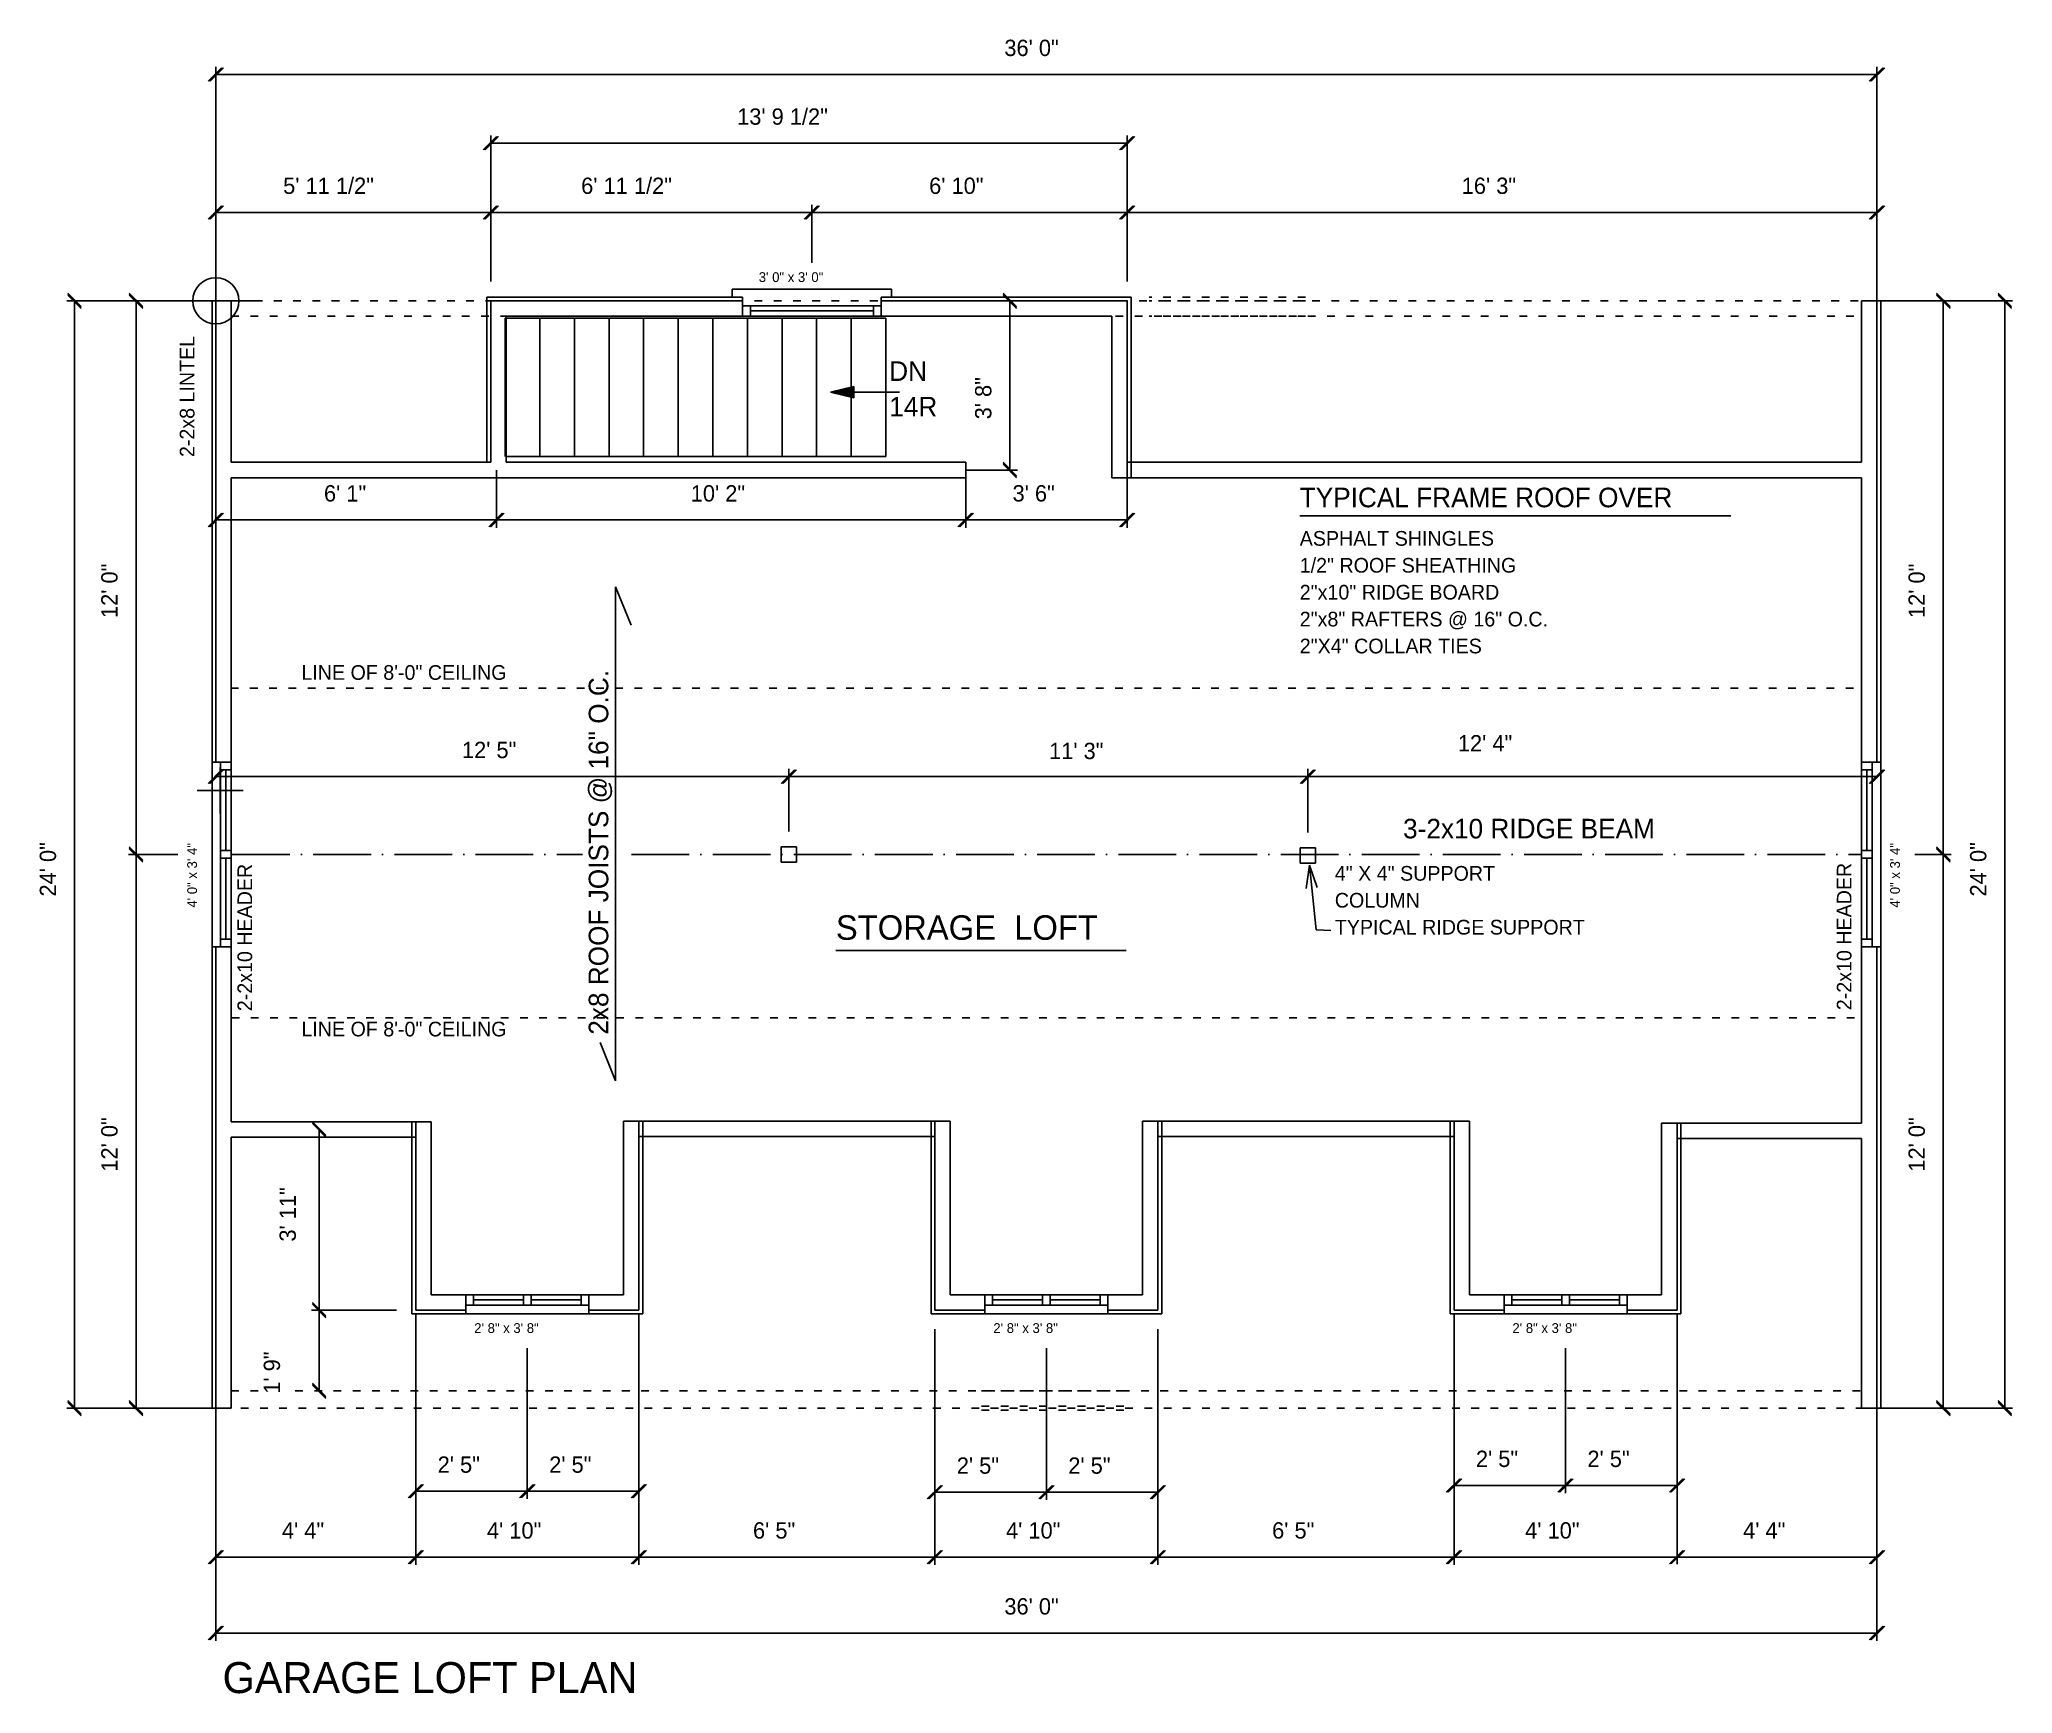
# Model space of a CAD drawing. Extents: x -322 to 191, y 1156 to 1586.
import ezdxf

# ---------------------------------------------------------------- set-up
doc = ezdxf.new("R2010")
doc.units = 0
doc.linetypes.add('DASHDOT', pattern=[21, 15, -3, 0, -3])
doc.linetypes.add('SMALL', pattern=[5, 2, -3])
for name, color, linetype in [('LAYER_1', 1, 'CONTINUOUS'), ('LAYER_11', 11, 'CONTINUOUS'), ('LAYER_12', 12, 'CONTINUOUS'), ('LAYER_14', 14, 'CONTINUOUS'), ('LAYER_2', 2, 'CONTINUOUS'), ('LAYER_3', 3, 'CONTINUOUS'), ('LAYER_4', 4, 'CONTINUOUS'), ('LAYER_5', 5, 'CONTINUOUS'), ('LAYER_8', 8, 'CONTINUOUS')]:
    doc.layers.add(name, color=color, linetype=linetype)

msp = doc.modelspace()

# ---------------------------------------------------------------- linework, layer by layer
at = {"layer": 'LAYER_1'}
for p, q in [((-276, 1529.88), (-276, 1505.88)), ((-264, 1517.88), (-288, 1517.88)), ((-274.88, 1396.5), (-274.88, 1384.5)), ((-268.88, 1390.5), (-280.88, 1390.5))]:
    msp.add_line(p, q, dxfattribs=at)
msp.add_circle((-276, 1517.88), 6, dxfattribs=at)
at = {"layer": 'LAYER_11'}
for p, q in [((-274.5, 1578.5), (-278, 1575)), ((-274.25, 1578.5), (-277.75, 1575)), ((-274, 1578.5), (-277.5, 1575)), ((-276, 1576.75), (156, 1576.75)), ((154, 1575), (157.5, 1578.5)), ((154.25, 1575), (157.75, 1578.5)), ((154.5, 1575), (158, 1578.5)), ((-203, 1560.62), (-206.5, 1557.12)), ((-202.75, 1560.62), (-206.25, 1557.12)), ((-202.5, 1560.62), (-206, 1557.12)), ((-41, 1557.12), (-37.5, 1560.62)), ((-40.75, 1557.12), (-37.25, 1560.62)), ((-40.5, 1557.12), (-37, 1560.62)), ((-204.5, 1558.88), (-39, 1558.88)), ((-274.5, 1542.62), (-278, 1539.12)), ((-274.25, 1542.62), (-277.75, 1539.12)), ((-274, 1542.62), (-277.5, 1539.12)), ((-276, 1540.88), (-204.5, 1540.88)), ((-206.5, 1539.12), (-203, 1542.62)), ((-203, 1542.62), (-206.5, 1539.12)), ((-206.25, 1539.12), (-202.75, 1542.62)), ((-202.75, 1542.62), (-206.25, 1539.12)), ((-206, 1539.12), (-202.5, 1542.62)), ((-202.5, 1542.62), (-206, 1539.12)), ((-204.5, 1540.88), (-121, 1540.88)), ((-119.5, 1542.62), (-123, 1539.12)), ((-123, 1539.12), (-119.5, 1542.62)), ((-119.25, 1542.62), (-122.75, 1539.12)), ((-122.75, 1539.12), (-119.25, 1542.62)), ((-119, 1542.62), (-122.5, 1539.12)), ((-122.5, 1539.12), (-119, 1542.62)), ((-121, 1540.88), (-39, 1540.88)), ((-37.5, 1542.62), (-41, 1539.12)), ((-41, 1539.12), (-37.5, 1542.62)), ((-37.25, 1542.62), (-40.75, 1539.12)), ((-40.75, 1539.12), (-37.25, 1542.62)), ((-37, 1542.62), (-40.5, 1539.12)), ((-40.5, 1539.12), (-37, 1542.62)), ((-39, 1540.88), (156, 1540.88)), ((154, 1539.12), (157.5, 1542.62)), ((154.25, 1539.12), (157.75, 1542.62)), ((154.5, 1539.12), (158, 1542.62)), ((-311, 1516.38), (-314.5, 1519.88)), ((-311, 1516.12), (-314.5, 1519.62)), ((-311, 1515.88), (-314.5, 1519.38)), ((-295, 1516.38), (-298.5, 1519.88)), ((-295, 1516.12), (-298.5, 1519.62)), ((-295, 1515.88), (-298.5, 1519.38)), ((-67.75, 1516.38), (-71.25, 1519.88)), ((-67.75, 1516.12), (-71.25, 1519.62)), ((-67.75, 1515.88), (-71.25, 1519.38)), ((175, 1516.38), (171.5, 1519.88)), ((175, 1516.12), (171.5, 1519.62)), ((175, 1515.88), (171.5, 1519.38)), ((191, 1516.38), (187.5, 1519.88)), ((191, 1516.12), (187.5, 1519.62)), ((191, 1515.88), (187.5, 1519.38)), ((-312.75, 1229.88), (-312.75, 1517.88)), ((-296.75, 1373.88), (-296.75, 1517.88)), ((-69.5, 1473.88), (-69.5, 1517.88)), ((173.25, 1373.88), (173.25, 1517.88)), ((189.25, 1229.88), (189.25, 1517.88)), ((-71.25, 1475.88), (-67.75, 1472.38)), ((-71.25, 1475.62), (-67.75, 1472.12)), ((-71.25, 1475.38), (-67.75, 1471.88)), ((-274.5, 1462.62), (-278, 1459.12)), ((-274.25, 1462.62), (-277.75, 1459.12)), ((-274, 1462.62), (-277.5, 1459.12)), ((-205, 1459.12), (-201.5, 1462.62)), ((-201.5, 1462.62), (-205, 1459.12)), ((-204.75, 1459.12), (-201.25, 1462.62)), ((-201.25, 1462.62), (-204.75, 1459.12)), ((-204.5, 1459.12), (-201, 1462.62)), ((-201, 1462.62), (-204.5, 1459.12)), ((-79.5, 1462.62), (-83, 1459.12)), ((-83, 1459.12), (-79.5, 1462.62)), ((-79.25, 1462.62), (-82.75, 1459.12)), ((-82.75, 1459.12), (-79.25, 1462.62)), ((-79, 1462.62), (-82.5, 1459.12)), ((-82.5, 1459.12), (-79, 1462.62)), ((-41, 1459.12), (-37.5, 1462.62)), ((-40.75, 1459.12), (-37.25, 1462.62)), ((-40.5, 1459.12), (-37, 1462.62)), ((-276, 1460.88), (-203, 1460.88)), ((-203, 1460.88), (-81, 1460.88)), ((-81, 1460.88), (-39, 1460.88)), ((-274.5, 1395.88), (-278, 1392.38)), ((-274.25, 1395.88), (-277.75, 1392.38)), ((-274, 1395.88), (-277.5, 1392.38)), ((-129, 1392.38), (-125.5, 1395.88)), ((-125.5, 1395.88), (-129, 1392.38)), ((-128.75, 1392.38), (-125.25, 1395.88)), ((-125.25, 1395.88), (-128.75, 1392.38)), ((-128.5, 1392.38), (-125, 1395.88)), ((-125, 1395.88), (-128.5, 1392.38)), ((6, 1392.38), (9.5, 1395.88)), ((9.5, 1395.88), (6, 1392.38)), ((6.25, 1392.38), (9.75, 1395.88)), ((9.75, 1395.88), (6.25, 1392.38)), ((6.5, 1392.38), (10, 1395.88)), ((10, 1395.88), (6.5, 1392.38)), ((154, 1392.38), (157.5, 1395.88)), ((154.25, 1392.38), (157.75, 1395.88)), ((154.5, 1392.38), (158, 1395.88)), ((-276, 1394.12), (-127, 1394.12)), ((-127, 1394.12), (8, 1394.12)), ((8, 1394.12), (156, 1394.12)), ((-295, 1372.38), (-298.5, 1375.88)), ((-298.5, 1375.88), (-295, 1372.38)), ((-295, 1372.12), (-298.5, 1375.62)), ((-298.5, 1375.62), (-295, 1372.12)), ((-295, 1371.88), (-298.5, 1375.38)), ((-298.5, 1375.38), (-295, 1371.88)), ((175, 1372.38), (171.5, 1375.88)), ((171.5, 1375.88), (175, 1372.38)), ((175, 1372.12), (171.5, 1375.62)), ((171.5, 1375.62), (175, 1372.12)), ((175, 1371.88), (171.5, 1375.38)), ((171.5, 1375.38), (175, 1371.88)), ((-296.75, 1229.88), (-296.75, 1373.88)), ((173.25, 1229.88), (173.25, 1373.88)), ((-247.38, 1300.88), (-250.88, 1304.38)), ((-247.38, 1300.62), (-250.88, 1304.12)), ((-247.38, 1300.38), (-250.88, 1303.88)), ((-249.12, 1255.38), (-249.12, 1302.38)), ((-247.38, 1253.88), (-250.88, 1257.38)), ((-250.88, 1257.38), (-247.38, 1253.88)), ((-247.38, 1253.62), (-250.88, 1257.12)), ((-250.88, 1257.12), (-247.38, 1253.62)), ((-247.38, 1253.38), (-250.88, 1256.88)), ((-250.88, 1256.88), (-247.38, 1253.38)), ((-249.12, 1234.38), (-249.12, 1255.38)), ((-314.5, 1231.88), (-311, 1228.38)), ((-314.5, 1231.62), (-311, 1228.12)), ((-298.5, 1231.88), (-295, 1228.38)), ((-298.5, 1231.62), (-295, 1228.12)), ((-250.88, 1236.38), (-247.38, 1232.88)), ((-250.88, 1236.12), (-247.38, 1232.62)), ((-250.88, 1235.88), (-247.38, 1232.38)), ((171.5, 1231.88), (175, 1228.38)), ((171.5, 1231.62), (175, 1228.12)), ((187.5, 1231.88), (191, 1228.38)), ((187.5, 1231.62), (191, 1228.12)), ((-314.5, 1231.38), (-311, 1227.88)), ((-298.5, 1231.38), (-295, 1227.88)), ((171.5, 1231.38), (175, 1227.88)), ((187.5, 1231.38), (191, 1227.88)), ((47.5, 1211.5), (44, 1208)), ((47.75, 1211.5), (44.25, 1208)), ((48, 1211.5), (44.5, 1208)), ((76.5, 1211.5), (73, 1208)), ((73, 1208), (76.5, 1211.5)), ((76.75, 1211.5), (73.25, 1208)), ((73.25, 1208), (76.75, 1211.5)), ((77, 1211.5), (73.5, 1208)), ((73.5, 1208), (77, 1211.5)), ((102, 1208), (105.5, 1211.5)), ((102.25, 1208), (105.75, 1211.5)), ((102.5, 1208), (106, 1211.5)), ((-222.5, 1210), (-226, 1206.5)), ((-222.25, 1210), (-225.75, 1206.5)), ((-222, 1210), (-225.5, 1206.5)), ((-224, 1208.25), (-195, 1208.25)), ((-193.5, 1210), (-197, 1206.5)), ((-197, 1206.5), (-193.5, 1210)), ((-193.25, 1210), (-196.75, 1206.5)), ((-196.75, 1206.5), (-193.25, 1210)), ((-193, 1210), (-196.5, 1206.5)), ((-196.5, 1206.5), (-193, 1210)), ((-195, 1208.25), (-166, 1208.25)), ((-168, 1206.5), (-164.5, 1210)), ((-167.75, 1206.5), (-164.25, 1210)), ((-167.5, 1206.5), (-164, 1210)), ((-87.5, 1209.75), (-91, 1206.25)), ((-87.25, 1209.75), (-90.75, 1206.25)), ((-87, 1209.75), (-90.5, 1206.25)), ((-89, 1208), (-60, 1208)), ((-62, 1206.25), (-58.5, 1209.75)), ((-58.5, 1209.75), (-62, 1206.25)), ((-61.75, 1206.25), (-58.25, 1209.75)), ((-58.25, 1209.75), (-61.75, 1206.25)), ((-61.5, 1206.25), (-58, 1209.75)), ((-58, 1209.75), (-61.5, 1206.25)), ((-60, 1208), (-31, 1208)), ((-33, 1206.25), (-29.5, 1209.75)), ((-32.75, 1206.25), (-29.25, 1209.75)), ((-32.5, 1206.25), (-29, 1209.75)), ((46, 1209.75), (75, 1209.75)), ((75, 1209.75), (104, 1209.75)), ((-274.5, 1192.88), (-278, 1189.38)), ((-274.25, 1192.88), (-277.75, 1189.38)), ((-274, 1192.88), (-277.5, 1189.38)), ((-276, 1191.12), (-224, 1191.12)), ((-226, 1189.38), (-222.5, 1192.88)), ((-222.5, 1192.88), (-226, 1189.38)), ((-222.5, 1192.88), (-226, 1189.38)), ((-225.75, 1189.38), (-222.25, 1192.88)), ((-222.25, 1192.88), (-225.75, 1189.38)), ((-222.25, 1192.88), (-225.75, 1189.38)), ((-225.5, 1189.38), (-222, 1192.88)), ((-222, 1192.88), (-225.5, 1189.38)), ((-222, 1192.88), (-225.5, 1189.38)), ((-224, 1191.12), (-166, 1191.12)), ((-224, 1191.12), (-166, 1191.12)), ((-168, 1189.38), (-164.5, 1192.88)), ((-168, 1189.38), (-164.5, 1192.88)), ((-164.5, 1192.88), (-168, 1189.38)), ((-167.75, 1189.38), (-164.25, 1192.88)), ((-167.75, 1189.38), (-164.25, 1192.88)), ((-164.25, 1192.88), (-167.75, 1189.38)), ((-167.5, 1189.38), (-164, 1192.88)), ((-167.5, 1189.38), (-164, 1192.88)), ((-164, 1192.88), (-167.5, 1189.38)), ((-166, 1191.12), (-89, 1191.12)), ((-91, 1189.38), (-87.5, 1192.88)), ((-87.5, 1192.88), (-91, 1189.38)), ((-90.75, 1189.38), (-87.25, 1192.88)), ((-87.25, 1192.88), (-90.75, 1189.38)), ((-90.5, 1189.38), (-87, 1192.88)), ((-87, 1192.88), (-90.5, 1189.38)), ((-89, 1191.12), (-31, 1191.12)), ((-33, 1189.38), (-29.5, 1192.88)), ((-29.5, 1192.88), (-33, 1189.38)), ((-32.75, 1189.38), (-29.25, 1192.88)), ((-29.25, 1192.88), (-32.75, 1189.38)), ((-32.5, 1189.38), (-29, 1192.88)), ((-29, 1192.88), (-32.5, 1189.38)), ((-31, 1191.12), (46, 1191.12)), ((47.5, 1192.88), (44, 1189.38)), ((44, 1189.38), (47.5, 1192.88)), ((47.75, 1192.88), (44.25, 1189.38)), ((44.25, 1189.38), (47.75, 1192.88)), ((48, 1192.88), (44.5, 1189.38)), ((44.5, 1189.38), (48, 1192.88)), ((46, 1191.12), (104, 1191.12)), ((102, 1189.38), (105.5, 1192.88)), ((105.5, 1192.88), (102, 1189.38)), ((102.25, 1189.38), (105.75, 1192.88)), ((105.75, 1192.88), (102.25, 1189.38)), ((102.5, 1189.38), (106, 1192.88)), ((106, 1192.88), (102.5, 1189.38)), ((104, 1191.12), (156, 1191.12)), ((154, 1189.38), (157.5, 1192.88)), ((154.25, 1189.38), (157.75, 1192.88)), ((154.5, 1189.38), (158, 1192.88)), ((-274.5, 1173.12), (-278, 1169.62)), ((-274.25, 1173.12), (-277.75, 1169.62)), ((-274, 1173.12), (-277.5, 1169.62)), ((-276, 1171.38), (156, 1171.38)), ((154, 1169.62), (157.5, 1173.12)), ((154.25, 1169.62), (157.75, 1173.12)), ((154.5, 1169.62), (158, 1173.12))]:
    msp.add_line(p, q, dxfattribs=at)
at = {"layer": 'LAYER_12'}
for p, q in [((-172.03, 1315), (-172.03, 1443.5)), ((-168.03, 1433.5), (-172.03, 1443.5)), ((-172.03, 1315), (-176.03, 1325))]:
    msp.add_line(p, q, dxfattribs=at)
at = {"layer": 'LAYER_14'}
for p, q in [((-129, 1375.88), (-125, 1375.88)), ((-129, 1375.88), (-129, 1371.88)), ((-125, 1375.88), (-125, 1371.88)), ((6, 1375.62), (10, 1375.62)), ((6, 1375.62), (6, 1371.62)), ((10, 1375.62), (10, 1371.62)), ((-129, 1371.88), (-125, 1371.88)), ((6, 1371.62), (10, 1371.62))]:
    msp.add_line(p, q, dxfattribs=at)
at = {"layer": 'LAYER_2', "linetype": 'SMALL'}
for p, q in [((-275.88, 1517.88), (152, 1517.88)), ((-272, 1513.88), (152, 1513.88)), ((-272.12, 1417.12), (151.88, 1417.12)), ((-271.88, 1331.38), (152, 1331.38)), ((-272, 1234.38), (-262.75, 1234.38)), ((-255.38, 1234.38), (152, 1234.38)), ((-274.5, 1229.88), (151.88, 1229.88))]:
    msp.add_line(p, q, dxfattribs=at)
at = {"layer": 'LAYER_2'}
for p, q in [((-200.75, 1513.38), (-101.75, 1513.38)), ((-200.75, 1513.38), (-200.75, 1477.38)), ((-191.75, 1513.38), (-191.75, 1477.38)), ((-182.75, 1513.38), (-182.75, 1477.38)), ((-173.75, 1513.38), (-173.75, 1477.38)), ((-164.75, 1513.38), (-164.75, 1477.38)), ((-155.75, 1513.38), (-155.75, 1477.38)), ((-146.75, 1513.38), (-146.75, 1477.38)), ((-137.75, 1513.38), (-137.75, 1477.38)), ((-128.75, 1513.38), (-128.75, 1477.38)), ((-119.75, 1513.38), (-119.75, 1477.38)), ((-110.75, 1513.38), (-110.75, 1477.38)), ((-101.75, 1513.38), (-101.75, 1477.38)), ((-110.12, 1495.56), (-116.12, 1494.12)), ((-116.12, 1494.12), (-98.25, 1494.12)), ((-110.12, 1492.69), (-116.12, 1494.12)), ((-116.12, 1494.12), (-116.12, 1494.12)), ((-116, 1494.1), (-116, 1494.15)), ((-115.88, 1494.07), (-115.88, 1494.18)), ((-115.75, 1494.04), (-115.75, 1494.21)), ((-115.62, 1494.01), (-115.62, 1494.24)), ((-115.5, 1493.98), (-115.5, 1494.27)), ((-115.38, 1493.95), (-115.38, 1494.3)), ((-115.25, 1493.92), (-115.25, 1494.33)), ((-115.12, 1493.89), (-115.12, 1494.36)), ((-115, 1493.86), (-115, 1494.39)), ((-114.88, 1493.83), (-114.88, 1494.42)), ((-114.75, 1493.8), (-114.75, 1494.45)), ((-114.62, 1493.77), (-114.62, 1494.48)), ((-114.5, 1493.74), (-114.5, 1494.51)), ((-114.38, 1493.71), (-114.38, 1494.54)), ((-114.25, 1493.68), (-114.25, 1494.57)), ((-114.12, 1493.65), (-114.12, 1494.6)), ((-114, 1493.62), (-114, 1494.63)), ((-113.88, 1493.59), (-113.88, 1494.66)), ((-113.75, 1493.56), (-113.75, 1494.69)), ((-113.62, 1493.53), (-113.62, 1494.72)), ((-113.5, 1493.5), (-113.5, 1494.75)), ((-113.38, 1493.47), (-113.38, 1494.78)), ((-113.25, 1493.44), (-113.25, 1494.81)), ((-113.12, 1493.41), (-113.12, 1494.84)), ((-113, 1493.38), (-113, 1494.87)), ((-112.88, 1493.35), (-112.88, 1494.9)), ((-112.75, 1493.32), (-112.75, 1494.93)), ((-112.62, 1493.29), (-112.62, 1494.96)), ((-112.5, 1493.26), (-112.5, 1494.99)), ((-112.38, 1493.23), (-112.38, 1495.02)), ((-112.25, 1493.2), (-112.25, 1495.05)), ((-112.12, 1493.17), (-112.12, 1495.08)), ((-112, 1493.14), (-112, 1495.11)), ((-111.88, 1493.11), (-111.88, 1495.14)), ((-111.75, 1493.08), (-111.75, 1495.17)), ((-111.62, 1493.05), (-111.62, 1495.2)), ((-111.5, 1493.02), (-111.5, 1495.23)), ((-111.38, 1492.99), (-111.38, 1495.26)), ((-111.25, 1492.96), (-111.25, 1495.29)), ((-111.12, 1492.93), (-111.12, 1495.32)), ((-111, 1492.9), (-111, 1495.35)), ((-110.88, 1492.87), (-110.88, 1495.38)), ((-110.75, 1492.84), (-110.75, 1495.41)), ((-110.62, 1492.81), (-110.62, 1495.44)), ((-110.5, 1492.78), (-110.5, 1495.47)), ((-110.38, 1492.75), (-110.38, 1495.5)), ((-110.25, 1492.72), (-110.25, 1495.53)), ((-110.12, 1495.56), (-110.12, 1492.69)), ((-200.62, 1477.38), (-101.75, 1477.38))]:
    msp.add_line(p, q, dxfattribs=at)
at = {"layer": 'LAYER_2', "linetype": 'DASHDOT'}
for p, q in [((-271.75, 1373.88), (-180.62, 1373.88)), ((-167.88, 1373.88), (151.88, 1373.88))]:
    msp.add_line(p, q, dxfattribs=at)
at = {"layer": 'LAYER_3'}
for p, q in [((-276, 1517.88), (-276, 1578.75)), ((156, 1517.88), (156, 1578.75)), ((-204.5, 1522.88), (-204.5, 1560.88)), ((-39, 1522.88), (-39, 1560.88)), ((-121, 1527.74), (-121, 1542.88)), ((-277, 1517.88), (-314.75, 1517.88)), ((157, 1517.88), (191.25, 1517.88)), ((-203, 1473.88), (-203, 1458.88)), ((-81, 1473.88), (-67.5, 1473.88)), ((-39, 1473.88), (-39, 1458.88)), ((-81, 1471.88), (-81, 1458.88)), ((-127, 1379.88), (-127, 1396.12)), ((8, 1379.62), (8, 1396.12)), ((-285.86, 1373.88), (-298.75, 1373.88)), ((165.86, 1373.88), (175.25, 1373.88)), ((165.86, 1373.88), (175.25, 1373.88)), ((-229, 1255.38), (-251.12, 1255.38)), ((-224, 1254.38), (-224, 1189.12)), ((-166, 1254.38), (-166, 1189.12)), ((46, 1254.38), (46, 1189.12)), ((104, 1254.38), (104, 1189.25)), ((-89, 1250.38), (-89, 1189.12)), ((-31, 1250.38), (-31, 1189.12)), ((-195, 1245.51), (-195, 1206.25)), ((-60, 1245.51), (-60, 1206)), ((75, 1245.51), (75, 1207.75)), ((-277, 1229.88), (-314.75, 1229.88)), ((-276, 1229.88), (-276, 1169.38)), ((156, 1229.88), (156, 1169.38)), ((157, 1229.88), (191.25, 1229.88))]:
    msp.add_line(p, q, dxfattribs=at)
at = {"layer": 'LAYER_4'}
for p, q in [((5.88, 1461.95), (118, 1461.95)), ((7.56, 1365.01), (8.38, 1371.12)), ((10.12, 1354.25), (8.38, 1371.12)), ((10.42, 1365.31), (8.38, 1371.12)), ((14, 1354.07), (10.12, 1354.25)), ((-114.75, 1348.88), (-39.25, 1348.88))]:
    msp.add_line(p, q, dxfattribs=at)
at = {"layer": 'LAYER_5'}
for p, q in [((-141.75, 1518.88), (-141.75, 1520.88)), ((-141.75, 1520.88), (-100.25, 1520.88)), ((-139, 1518.88), (-139, 1513.88)), ((-103, 1518.88), (-103, 1513.88)), ((-100.25, 1518.88), (-100.25, 1520.88)), ((-139, 1516.62), (-103, 1516.62)), ((-139, 1516.62), (-139, 1513.88)), ((-139, 1513.88), (-103, 1513.88)), ((-139, 1513.88), (-103, 1513.88)), ((-137, 1516.62), (-137, 1513.88)), ((-137, 1515.25), (-105, 1515.25)), ((-105, 1516.62), (-105, 1513.88)), ((-103, 1516.62), (-103, 1513.88)), ((-277, 1397.88), (-272, 1397.88)), ((-277, 1397.88), (-277, 1349.88)), ((-274.75, 1397.88), (-274.75, 1349.88)), ((-272, 1397.88), (-274.75, 1397.88)), ((-272, 1395.88), (-274.75, 1395.88)), ((-273.38, 1395.88), (-273.38, 1374.88)), ((-272, 1397.88), (-272, 1349.88)), ((-272, 1397.88), (-272, 1349.88)), ((157, 1397.88), (152, 1397.88)), ((152, 1397.88), (152, 1349.88)), ((154.75, 1397.88), (152, 1397.88)), ((152, 1397.88), (152, 1349.88)), ((154.75, 1395.88), (152, 1395.88)), ((153.38, 1395.88), (153.38, 1374.88)), ((154.75, 1397.88), (154.75, 1349.88)), ((157, 1397.88), (157, 1349.88)), ((-272, 1374.88), (-274.75, 1374.88)), ((-274.75, 1374.88), (-274.75, 1372.88)), ((-272, 1372.88), (-274.75, 1372.88)), ((-273.38, 1372.88), (-273.38, 1351.88)), ((-272, 1374.88), (-272, 1372.88)), ((154.75, 1374.88), (152, 1374.88)), ((152, 1374.88), (152, 1372.88)), ((154.75, 1372.88), (152, 1372.88)), ((153.38, 1372.88), (153.38, 1351.88)), ((154.75, 1374.88), (154.75, 1372.88)), ((-277, 1349.88), (-272, 1349.88)), ((-272, 1351.88), (-274.75, 1351.88)), ((-272, 1349.88), (-274.75, 1349.88)), ((154.75, 1351.88), (152, 1351.88)), ((157, 1349.88), (152, 1349.88)), ((154.75, 1349.88), (152, 1349.88)), ((-211, 1254.38), (-211, 1259.38)), ((-211, 1259.38), (-179, 1259.38)), ((-211, 1259.38), (-211, 1256.62)), ((-211, 1259.38), (-179, 1259.38)), ((-209, 1259.38), (-209, 1256.62)), ((-209, 1258), (-196, 1258)), ((-196, 1259.38), (-196, 1256.62)), ((-196, 1259.38), (-194, 1259.38)), ((-194, 1259.38), (-194, 1256.62)), ((-194, 1258), (-181, 1258)), ((-181, 1259.38), (-181, 1256.62)), ((-179, 1254.38), (-179, 1259.38)), ((-179, 1259.38), (-179, 1256.62)), ((-76, 1254.38), (-76, 1259.38)), ((-76, 1259.38), (-44, 1259.38)), ((-76, 1259.38), (-76, 1256.62)), ((-76, 1259.38), (-44, 1259.38)), ((-74, 1259.38), (-74, 1256.62)), ((-74, 1258), (-61, 1258)), ((-61, 1259.38), (-61, 1256.62)), ((-61, 1259.38), (-59, 1259.38)), ((-59, 1259.38), (-59, 1256.62)), ((-59, 1258), (-46, 1258)), ((-46, 1259.38), (-46, 1256.62)), ((-44, 1254.38), (-44, 1259.38)), ((-44, 1259.38), (-44, 1256.62)), ((59, 1254.38), (59, 1259.38)), ((59, 1259.38), (91, 1259.38)), ((59, 1259.38), (59, 1256.62)), ((59, 1259.38), (91, 1259.38)), ((61, 1259.38), (61, 1256.62)), ((61, 1258), (74, 1258)), ((74, 1259.38), (74, 1256.62)), ((74, 1259.38), (76, 1259.38)), ((76, 1259.38), (76, 1256.62)), ((76, 1258), (89, 1258)), ((89, 1259.38), (89, 1256.62)), ((91, 1254.38), (91, 1259.38)), ((91, 1259.38), (91, 1256.62)), ((-211, 1256.62), (-179, 1256.62)), ((-211, 1254.38), (-179, 1254.38)), ((-196, 1256.62), (-194, 1256.62)), ((-76, 1256.62), (-44, 1256.62)), ((-76, 1254.38), (-44, 1254.38)), ((-61, 1256.62), (-59, 1256.62)), ((59, 1256.62), (91, 1256.62)), ((59, 1254.38), (91, 1254.38)), ((74, 1256.62), (76, 1256.62))]:
    msp.add_line(p, q, dxfattribs=at)
at = {"layer": 'LAYER_8'}
for p, q in [((-205.5, 1518.88), (-205.5, 1475.88)), ((-205.5, 1518.88), (-139, 1518.88)), ((-139, 1518.88), (-139, 1517.88)), ((-103, 1518.88), (-38, 1518.88)), ((-103, 1518.88), (-103, 1517.88)), ((-38, 1518.88), (-38, 1471.88)), ((-277, 1517.88), (-277, 1473.88)), ((-277, 1517.88), (-276, 1517.88)), ((-276, 1517.88), (-276, 1473.88)), ((-276, 1517.88), (-272, 1517.88)), ((-276, 1517.88), (-276, 1473.88)), ((-272, 1517.88), (-272, 1475.88)), ((-204.5, 1517.88), (-204.5, 1475.88)), ((-204.5, 1517.88), (-204.5, 1475.88)), ((-204.5, 1517.88), (-139, 1517.88)), ((-204.5, 1517.88), (-139, 1517.88)), ((-200.5, 1513.88), (-200.5, 1475.88)), ((-200.5, 1513.88), (-139, 1513.88)), ((-139, 1517.88), (-139, 1513.88)), ((-103, 1517.88), (-39, 1517.88)), ((-103, 1517.88), (-103, 1513.88)), ((-103, 1517.88), (-39, 1517.88)), ((-103, 1513.88), (-43, 1513.88)), ((-43, 1513.88), (-43, 1471.88)), ((-39, 1517.88), (-39, 1475.88)), ((-39, 1517.88), (-39, 1471.88)), ((152, 1517.88), (152, 1475.88)), ((156, 1517.88), (152, 1517.88)), ((156, 1517.88), (156, 1473.88)), ((156, 1517.88), (156, 1473.88)), ((157, 1517.88), (156, 1517.88)), ((157, 1517.88), (157, 1473.88)), ((-277, 1473.88), (-277, 1397.88)), ((-276, 1473.88), (-276, 1397.88)), ((-276, 1473.88), (-276, 1397.88)), ((-272, 1475.88), (-204.5, 1475.88)), ((-200.5, 1475.88), (-81, 1475.88)), ((-81, 1475.88), (-81, 1471.88)), ((152, 1475.88), (-39, 1475.88)), ((156, 1473.88), (156, 1397.88)), ((156, 1473.88), (156, 1397.88)), ((157, 1473.88), (157, 1397.88)), ((-272, 1471.88), (-272, 1397.88)), ((-272, 1471.88), (-203, 1471.88)), ((-203, 1471.88), (-81, 1471.88)), ((152, 1471.88), (-43, 1471.88)), ((-38, 1471.88), (-39, 1471.88)), ((152, 1471.88), (152, 1397.88)), ((-277, 1397.88), (-276, 1397.88)), ((-276, 1397.88), (-272, 1397.88)), ((156, 1397.88), (152, 1397.88)), ((157, 1397.88), (156, 1397.88)), ((-277, 1349.88), (-277, 1302.38)), ((-277, 1349.88), (-276, 1349.88)), ((-276, 1349.88), (-276, 1302.38)), ((-276, 1349.88), (-272, 1349.88)), ((-276, 1349.88), (-276, 1302.38)), ((-272, 1349.88), (-272, 1304.38)), ((152, 1349.88), (152, 1304)), ((156, 1349.88), (152, 1349.88)), ((156, 1349.88), (156, 1302)), ((156, 1349.88), (156, 1302)), ((157, 1349.88), (156, 1349.88)), ((157, 1349.88), (157, 1302)), ((-220, 1304.38), (-272, 1304.38)), ((-225, 1304.38), (-225, 1254.38)), ((-225, 1304.38), (-224, 1304.38)), ((-224, 1304.38), (-224, 1255.38)), ((-220, 1304.38), (-220, 1259.38)), ((-170, 1304.5), (-170, 1259.38)), ((-85, 1304.5), (-170, 1304.5)), ((-166, 1304.5), (-166, 1255.38)), ((-165, 1304.5), (-166, 1304.5)), ((-165, 1304.5), (-165, 1254.38)), ((-90, 1304.5), (-90, 1254.38)), ((-90, 1304.5), (-89, 1304.5)), ((-89, 1304.5), (-89, 1255.38)), ((-85, 1304.5), (-85, 1259.38)), ((50, 1304.5), (-35, 1304.5)), ((-35, 1304.5), (-35, 1259.38)), ((-31, 1304.5), (-31, 1255.38)), ((-30, 1304.5), (-31, 1304.5)), ((-30, 1304.5), (-30, 1254.38)), ((45, 1304.5), (45, 1254.38)), ((45, 1304.5), (46, 1304.5)), ((46, 1304.5), (46, 1255.38)), ((50, 1304.5), (50, 1259.38)), ((100, 1304), (100, 1259.38)), ((100, 1304), (152, 1304)), ((104, 1304), (104, 1255.38)), ((105, 1304), (104, 1304)), ((105, 1304), (105, 1254.38)), ((-277, 1302.38), (-277, 1229.88)), ((-276, 1302.38), (-276, 1229.88)), ((-276, 1302.38), (-276, 1229.88)), ((-272, 1300.38), (-272, 1229.88)), ((-224, 1300.38), (-272, 1300.38)), ((-224, 1300.38), (-224, 1255.38)), ((-166, 1300.5), (-166, 1255.38)), ((-89, 1300.5), (-166, 1300.5)), ((-89, 1300.5), (-89, 1255.38)), ((46, 1300.5), (-31, 1300.5)), ((-31, 1300.5), (-31, 1255.38)), ((46, 1300.5), (46, 1255.38)), ((104, 1300), (104, 1255.38)), ((104, 1300), (152, 1300)), ((152, 1300), (152, 1229.88)), ((156, 1302), (156, 1229.88)), ((156, 1302), (156, 1229.88)), ((157, 1302), (157, 1229.88)), ((-220, 1259.38), (-211, 1259.38)), ((-211, 1255.38), (-211, 1259.38)), ((-179, 1259.38), (-170, 1259.38)), ((-179, 1255.38), (-179, 1259.38)), ((-85, 1259.38), (-76, 1259.38)), ((-76, 1255.38), (-76, 1259.38)), ((-44, 1259.38), (-35, 1259.38)), ((-44, 1255.38), (-44, 1259.38)), ((50, 1259.38), (59, 1259.38)), ((59, 1255.38), (59, 1259.38)), ((91, 1259.38), (100, 1259.38)), ((91, 1255.38), (91, 1259.38)), ((-225, 1254.38), (-211, 1254.38)), ((-224, 1255.38), (-211, 1255.38)), ((-224, 1255.38), (-211, 1255.38)), ((-211, 1254.38), (-211, 1255.38)), ((-179, 1255.38), (-166, 1255.38)), ((-179, 1255.38), (-166, 1255.38)), ((-179, 1254.38), (-179, 1255.38)), ((-179, 1254.38), (-165, 1254.38)), ((-90, 1254.38), (-76, 1254.38)), ((-89, 1255.38), (-76, 1255.38)), ((-89, 1255.38), (-76, 1255.38)), ((-76, 1254.38), (-76, 1255.38)), ((-44, 1255.38), (-31, 1255.38)), ((-44, 1255.38), (-31, 1255.38)), ((-44, 1254.38), (-44, 1255.38)), ((-44, 1254.38), (-30, 1254.38)), ((45, 1254.38), (59, 1254.38)), ((46, 1255.38), (59, 1255.38)), ((46, 1255.38), (59, 1255.38)), ((59, 1254.38), (59, 1255.38)), ((91, 1255.38), (104, 1255.38)), ((91, 1255.38), (104, 1255.38)), ((91, 1254.38), (91, 1255.38)), ((91, 1254.38), (105, 1254.38)), ((-277, 1229.88), (-276, 1229.88)), ((-276, 1229.88), (-272, 1229.88)), ((156, 1229.88), (152, 1229.88)), ((157, 1229.88), (156, 1229.88))]:
    msp.add_line(p, q, dxfattribs=at)
at = {"layer": 'LAYER_8', "linetype": 'SMALL'}
for p, q in [((7.38, 1518.88), (-33.25, 1518.88)), ((7.38, 1517.88), (-33.25, 1517.88)), ((7.38, 1517.88), (-33.25, 1517.88)), ((7.38, 1513.88), (-33.25, 1513.88)), ((-39.88, 1234.38), (-79.5, 1234.38)), ((-39.88, 1230.38), (-79.5, 1230.38)), ((-39.88, 1230.38), (-79.5, 1230.38)), ((-39.88, 1229.38), (-79.5, 1229.38))]:
    msp.add_line(p, q, dxfattribs=at)

# ---------------------------------------------------------------- texts
at = {"layer": 'LAYER_11'}
for s, p in [('36\' 0"', (-70.94, 1581.56)), ('13\' 9 1/2"', (-140.44, 1563.69)), ('5\' 11 1/2"', (-258.5, 1545.69)), ('6\' 11 1/2"', (-181, 1545.69)), ('6\' 10"', (-90.5, 1545.69)), ('16\' 3"', (48, 1545.69)), ('6\' 1"', (-247.88, 1465.69)), ('10\' 2"', (-152.5, 1465.69)), ('3\' 6"', (-68.81, 1465.69)), ('12\' 5"', (-212, 1398.94)), ('11\' 3"', (-59.31, 1398.69)), ('12\' 4"', (47, 1400.69)), ('2\' 5"', (-218.31, 1213.06)), ('2\' 5"', (-189.31, 1213.06)), ('2\' 5"', (-83.31, 1212.81)), ('2\' 5"', (-54.31, 1212.81)), ('2\' 5"', (51.69, 1214.56)), ('2\' 5"', (80.69, 1214.56)), ('4\' 4"', (-258.81, 1195.94)), ('4\' 10"', (-205.5, 1195.94)), ('4\' 10"', (-205.5, 1195.94)), ('6\' 5"', (-136.31, 1195.94)), ('4\' 10"', (-70.5, 1195.94)), ('6\' 5"', (-1.31, 1195.94)), ('4\' 10"', (64.5, 1195.94)), ('4\' 4"', (121.19, 1195.94)), ('36\' 0"', (-70.94, 1176.19))]:
    msp.add_text(s, height=4.245, dxfattribs=at).set_placement(p)
for s, p in [('3\' 8"', (-74.31, 1487.06)), ('12\' 0"', (-301.56, 1435.38)), ('12\' 0"', (168.44, 1435.38)), ('24\' 0"', (-317.56, 1362.94)), ('24\' 0"', (184.44, 1362.94)), ('12\' 0"', (-301.56, 1291.38)), ('12\' 0"', (168.44, 1291.38)), ('3\' 11"', (-255.19, 1273.19)), ('1\' 9"', (-259.31, 1233.62))]:
    msp.add_text(s, height=4.245, rotation=90, dxfattribs=at).set_placement(p)
at = {"layer": 'LAYER_12'}
for s, height, p in [('2-2x8 LINTEL', 3.8205, (-281.56, 1477.25)), ('2x8 ROOF JOISTS @ 16" O.C.', 5.0939, (-173.94, 1327)), ('2-2x10 HEADER', 3.8205, (-266.56, 1333.12)), ('2-2x10 HEADER', 3.8205, (149.37, 1333.38))]:
    msp.add_text(s, height=height, rotation=90, dxfattribs=at).set_placement(p)
for s, height, p in [('ASPHALT SHINGLES', 3.8205, (5.88, 1454.19)), ('1/2" ROOF SHEATHING', 3.8205, (5.88, 1447.19)), ('2"x10" RIDGE BOARD', 3.8205, (5.88, 1440.19)), ('2"x8" RAFTERS @ 16" O.C.', 3.8205, (5.88, 1433.19)), ('2"X4" COLLAR TIES', 3.8205, (5.88, 1426.19)), ('LINE OF 8\'-0" CEILING', 3.8205, (-253.75, 1419.31)), ('4" X 4" SUPPORT', 3.8205, (15, 1367.06)), ('COLUMN', 3.82, (15, 1360.06)), ('TYPICAL RIDGE SUPPORT', 3.8205, (15, 1353.06)), ('LINE OF 8\'-0" CEILING', 3.8205, (-253.75, 1326.56))]:
    msp.add_text(s, height=height, dxfattribs=at).set_placement(p)
at = {"layer": 'LAYER_4'}
for s, height, p in [('DN', 5.094, (-100.88, 1497.06)), ('14R', 5.094, (-100.88, 1487.81)), ('TYPICAL FRAME ROOF OVER', 5.0939, (5.88, 1464.19)), ('3-2x10 RIDGE BEAM', 5.0939, (32.75, 1378.06)), ('STORAGE  LOFT', 6.3675, (-114.75, 1351.69)), ('GARAGE LOFT PLAN', 8.0655, (-274.25, 1155.75))]:
    msp.add_text(s, height=height, dxfattribs=at).set_placement(p)
at = {"layer": 'LAYER_5'}
for s, p in [('3\' 0" x 3\' 0"', (-134.81, 1522.78)), ('2\' 8" x 3\' 8"', (-208.81, 1249.42)), ('2\' 8" x 3\' 8"', (-73.81, 1249.42)), ('2\' 8" x 3\' 8"', (61.19, 1249.42))]:
    msp.add_text(s, height=2.5469, dxfattribs=at).set_placement(p)
for p in [(-280.9, 1360.06), (161.96, 1360.06)]:
    msp.add_text('4\' 0" x 3\' 4"', height=2.5469, rotation=90, dxfattribs=at).set_placement(p)

doc.saveas('drawing.dxf')
